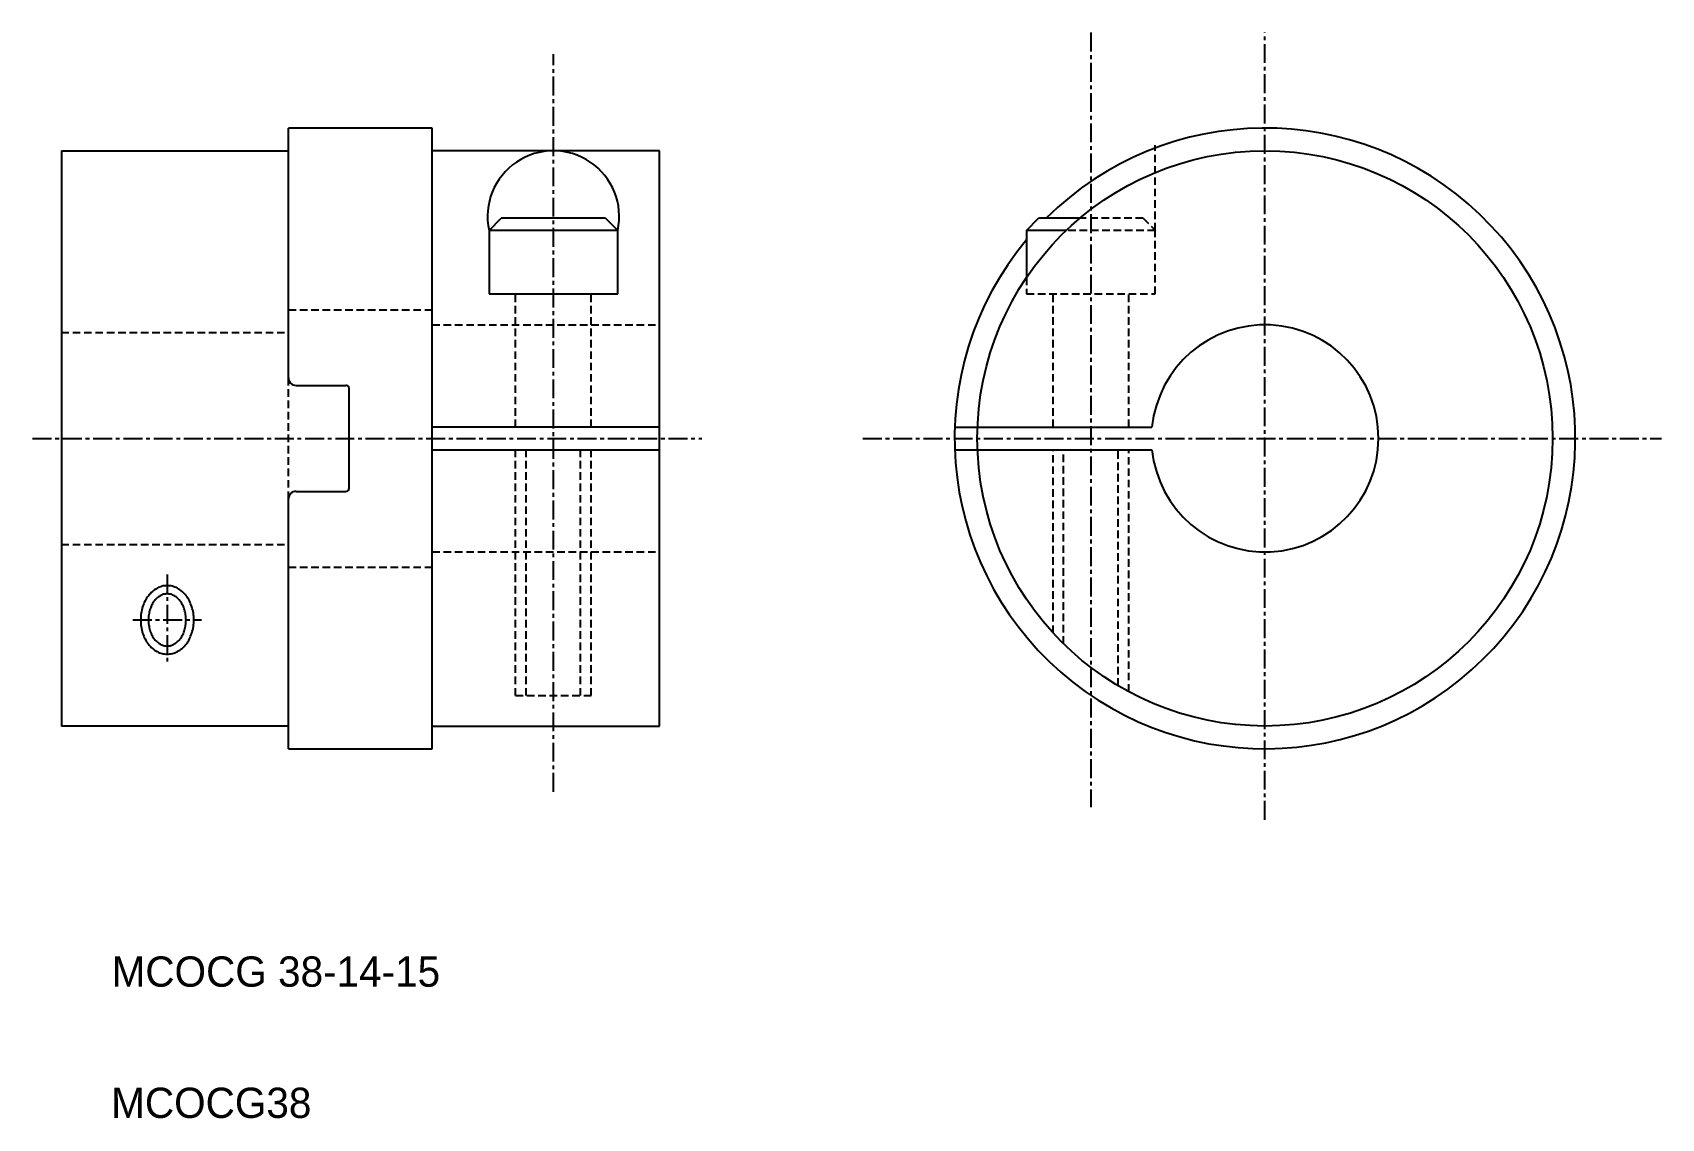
# Model space of a CAD drawing. Extents: x -1015 to -907, y 400 to 471.
import ezdxf

# ---------------------------------------------------------------- set-up
doc = ezdxf.new("R2010")
doc.units = 0
doc.linetypes.add('CENTER', pattern=[2, 1.25, -0.25, 0.25, -0.25])
doc.linetypes.add('DASHED', pattern=[0.75, 0.5, -0.25])
doc.layers.get('0').update_dxf_attribs({"linetype": 'CONTINUOUS'})
doc.layers.add('CENTER', color=1, linetype='CENTER')

msp = doc.modelspace()

# ---------------------------------------------------------------- linework, layer by layer
at = {"color": 7, "linetype": 'CONTINUOUS'}
for p, q in [((-997.79, 448.57), (-997.79, 465.07)), ((-988.29, 465.07), (-997.79, 465.07)), ((-988.29, 424.07), (-988.29, 465.07)), ((-1012.79, 463.57), (-1012.79, 425.57)), ((-1012.79, 463.57), (-997.79, 463.57)), ((-973.29, 463.57), (-988.29, 463.57)), ((-973.29, 425.57), (-973.29, 463.57)), ((-984.54, 458.31), (-983.74, 459.11)), ((-976.84, 459.11), (-983.74, 459.11)), ((-976.84, 459.11), (-976.04, 458.31)), ((-949.04, 458.31), (-948.24, 459.11)), ((-945.52, 459.11), (-948.24, 459.11)), ((-984.54, 458.31), (-984.54, 454.11)), ((-976.04, 458.31), (-984.54, 458.31)), ((-976.04, 454.11), (-976.04, 458.31)), ((-946.42, 458.31), (-949.04, 458.31)), ((-949.04, 458.31), (-949.04, 455.2)), ((-984.54, 454.11), (-976.04, 454.11)), ((-997.29, 448.07), (-993.99, 448.07)), ((-993.79, 441.27), (-993.79, 447.87)), ((-973.29, 445.32), (-988.29, 445.32)), ((-953.78, 445.32), (-940.76, 445.32)), ((-988.29, 443.82), (-973.29, 443.82)), ((-953.78, 443.82), (-940.76, 443.82)), ((-997.79, 424.07), (-997.79, 440.57)), ((-997.29, 441.07), (-993.99, 441.07)), ((-997.79, 437.57), (-997.79, 437.57)), ((-997.79, 425.57), (-1012.79, 425.57)), ((-988.29, 425.57), (-973.29, 425.57)), ((-997.79, 424.07), (-988.29, 424.07))]:
    msp.add_line(p, q, dxfattribs=at)
at = {"color": 3, "linetype": 'DASHED'}
for p, q in [((-940.54, 458.31), (-940.54, 463.93)), ((-941.34, 459.11), (-945.52, 459.11)), ((-941.34, 459.11), (-940.54, 458.31)), ((-940.54, 458.31), (-946.42, 458.31)), ((-940.54, 454.11), (-940.54, 458.31)), ((-949.04, 455.2), (-949.04, 454.11)), ((-982.79, 445.32), (-982.79, 454.11)), ((-977.79, 445.32), (-977.79, 454.11)), ((-949.04, 454.11), (-940.54, 454.11)), ((-947.29, 445.32), (-947.29, 454.11)), ((-942.29, 445.32), (-942.29, 454.11)), ((-997.79, 453.07), (-988.29, 453.07)), ((-988.29, 452.07), (-973.29, 452.07)), ((-1012.79, 451.57), (-997.79, 451.57)), ((-997.79, 440.57), (-997.79, 448.57)), ((-982.79, 427.58), (-982.79, 443.82)), ((-982.09, 427.58), (-982.09, 443.82)), ((-978.49, 427.58), (-978.49, 443.82)), ((-977.79, 427.58), (-977.79, 443.82)), ((-947.29, 431.72), (-947.29, 443.82)), ((-946.59, 431), (-946.59, 443.82)), ((-942.99, 428.23), (-942.99, 443.82)), ((-942.29, 427.84), (-942.29, 443.82)), ((-1012.79, 437.57), (-997.79, 437.57)), ((-988.29, 437.07), (-973.29, 437.07)), ((-997.79, 436.07), (-988.29, 436.07)), ((-982.79, 427.58), (-977.79, 427.58))]:
    msp.add_line(p, q, dxfattribs=at)
at = {"color": 3, "linetype": 'CONTINUOUS'}
msp.add_polyline3d([(-1005.8, 434.84, 0), (-1005.88, 434.84, 0), (-1005.97, 434.83, 0), (-1006.06, 434.82, 0), (-1006.14, 434.8, 0), (-1006.22, 434.77, 0), (-1006.31, 434.74, 0), (-1006.39, 434.71, 0), (-1006.47, 434.67, 0), (-1006.55, 434.62, 0), (-1006.63, 434.57, 0), (-1006.7, 434.52, 0), (-1006.77, 434.46, 0), (-1006.85, 434.4, 0), (-1006.91, 434.33, 0), (-1006.98, 434.25, 0), (-1007.04, 434.18, 0), (-1007.1, 434.1, 0), (-1007.16, 434.01, 0), (-1007.21, 433.93, 0), (-1007.26, 433.83, 0), (-1007.31, 433.74, 0), (-1007.35, 433.64, 0), (-1007.39, 433.55, 0), (-1007.42, 433.44, 0), (-1007.45, 433.34, 0), (-1007.48, 433.23, 0), (-1007.5, 433.13, 0), (-1007.52, 433.02, 0), (-1007.54, 432.91, 0), (-1007.55, 432.8, 0), (-1007.55, 432.69, 0), (-1007.56, 432.58, 0), (-1007.55, 432.47, 0), (-1007.55, 432.36, 0), (-1007.54, 432.25, 0), (-1007.52, 432.14, 0), (-1007.5, 432.03, 0), (-1007.48, 431.92, 0), (-1007.45, 431.82, 0), (-1007.42, 431.71, 0), (-1007.39, 431.61, 0), (-1007.35, 431.51, 0), (-1007.31, 431.41, 0), (-1007.26, 431.32, 0), (-1007.21, 431.23, 0), (-1007.16, 431.14, 0), (-1007.1, 431.06, 0), (-1007.04, 430.98, 0), (-1006.98, 430.9, 0), (-1006.91, 430.83, 0), (-1006.85, 430.76, 0), (-1006.77, 430.7, 0), (-1006.7, 430.64, 0), (-1006.63, 430.58, 0), (-1006.55, 430.53, 0), (-1006.47, 430.49, 0), (-1006.39, 430.45, 0), (-1006.31, 430.41, 0), (-1006.22, 430.38, 0), (-1006.14, 430.36, 0), (-1006.06, 430.34, 0), (-1005.97, 430.33, 0), (-1005.88, 430.32, 0), (-1005.8, 430.31, 0), (-1005.71, 430.32, 0), (-1005.62, 430.33, 0), (-1005.54, 430.34, 0), (-1005.45, 430.36, 0), (-1005.37, 430.38, 0), (-1005.29, 430.41, 0), (-1005.2, 430.45, 0), (-1005.12, 430.49, 0), (-1005.05, 430.53, 0), (-1004.97, 430.58, 0), (-1004.89, 430.64, 0), (-1004.82, 430.7, 0), (-1004.75, 430.76, 0), (-1004.68, 430.83, 0), (-1004.62, 430.9, 0), (-1004.55, 430.98, 0), (-1004.49, 431.06, 0), (-1004.44, 431.14, 0), (-1004.38, 431.23, 0), (-1004.33, 431.32, 0), (-1004.29, 431.41, 0), (-1004.25, 431.51, 0), (-1004.21, 431.61, 0), (-1004.17, 431.71, 0), (-1004.14, 431.82, 0), (-1004.11, 431.92, 0), (-1004.09, 432.03, 0), (-1004.07, 432.14, 0), (-1004.06, 432.25, 0), (-1004.05, 432.36, 0), (-1004.04, 432.47, 0), (-1004.04, 432.58, 0), (-1004.04, 432.69, 0), (-1004.05, 432.8, 0), (-1004.06, 432.91, 0), (-1004.07, 433.02, 0), (-1004.09, 433.13, 0), (-1004.11, 433.23, 0), (-1004.14, 433.34, 0), (-1004.17, 433.44, 0), (-1004.21, 433.55, 0), (-1004.25, 433.64, 0), (-1004.29, 433.74, 0), (-1004.33, 433.83, 0), (-1004.38, 433.93, 0), (-1004.44, 434.01, 0), (-1004.49, 434.1, 0), (-1004.55, 434.18, 0), (-1004.62, 434.25, 0), (-1004.68, 434.33, 0), (-1004.75, 434.4, 0), (-1004.82, 434.46, 0), (-1004.89, 434.52, 0), (-1004.97, 434.57, 0), (-1005.05, 434.62, 0), (-1005.12, 434.67, 0), (-1005.2, 434.71, 0), (-1005.29, 434.74, 0), (-1005.37, 434.77, 0), (-1005.45, 434.8, 0), (-1005.54, 434.82, 0), (-1005.62, 434.83, 0), (-1005.71, 434.84, 0), (-1005.8, 434.84, 0)], dxfattribs=at)
at = {"color": 7, "linetype": 'CONTINUOUS'}
msp.add_polyline3d([(-1005.8, 434.3, 0), (-1005.86, 434.3, 0), (-1005.92, 434.29, 0), (-1005.98, 434.28, 0), (-1006.04, 434.27, 0), (-1006.1, 434.25, 0), (-1006.16, 434.22, 0), (-1006.22, 434.2, 0), (-1006.27, 434.17, 0), (-1006.33, 434.13, 0), (-1006.38, 434.1, 0), (-1006.44, 434.05, 0), (-1006.49, 434.01, 0), (-1006.54, 433.96, 0), (-1006.59, 433.91, 0), (-1006.63, 433.85, 0), (-1006.68, 433.79, 0), (-1006.72, 433.73, 0), (-1006.76, 433.67, 0), (-1006.8, 433.6, 0), (-1006.83, 433.53, 0), (-1006.86, 433.46, 0), (-1006.89, 433.39, 0), (-1006.92, 433.31, 0), (-1006.95, 433.24, 0), (-1006.97, 433.16, 0), (-1006.99, 433.08, 0), (-1007, 433, 0), (-1007.02, 432.91, 0), (-1007.03, 432.83, 0), (-1007.03, 432.75, 0), (-1007.04, 432.66, 0), (-1007.04, 432.58, 0), (-1007.04, 432.49, 0), (-1007.03, 432.41, 0), (-1007.03, 432.33, 0), (-1007.02, 432.24, 0), (-1007, 432.16, 0), (-1006.99, 432.08, 0), (-1006.97, 432, 0), (-1006.95, 431.92, 0), (-1006.92, 431.84, 0), (-1006.89, 431.77, 0), (-1006.86, 431.69, 0), (-1006.83, 431.62, 0), (-1006.8, 431.55, 0), (-1006.76, 431.49, 0), (-1006.72, 431.42, 0), (-1006.68, 431.36, 0), (-1006.63, 431.3, 0), (-1006.59, 431.25, 0), (-1006.54, 431.2, 0), (-1006.49, 431.15, 0), (-1006.44, 431.1, 0), (-1006.38, 431.06, 0), (-1006.33, 431.02, 0), (-1006.27, 430.99, 0), (-1006.22, 430.96, 0), (-1006.16, 430.93, 0), (-1006.1, 430.91, 0), (-1006.04, 430.89, 0), (-1005.98, 430.87, 0), (-1005.92, 430.86, 0), (-1005.86, 430.86, 0), (-1005.8, 430.86, 0), (-1005.74, 430.86, 0), (-1005.68, 430.86, 0), (-1005.61, 430.87, 0), (-1005.55, 430.89, 0), (-1005.5, 430.91, 0), (-1005.44, 430.93, 0), (-1005.38, 430.96, 0), (-1005.32, 430.99, 0), (-1005.27, 431.02, 0), (-1005.21, 431.06, 0), (-1005.16, 431.1, 0), (-1005.11, 431.15, 0), (-1005.06, 431.2, 0), (-1005.01, 431.25, 0), (-1004.96, 431.3, 0), (-1004.92, 431.36, 0), (-1004.88, 431.42, 0), (-1004.84, 431.49, 0), (-1004.8, 431.55, 0), (-1004.76, 431.62, 0), (-1004.73, 431.69, 0), (-1004.7, 431.77, 0), (-1004.67, 431.84, 0), (-1004.65, 431.92, 0), (-1004.63, 432, 0), (-1004.61, 432.08, 0), (-1004.59, 432.16, 0), (-1004.58, 432.24, 0), (-1004.57, 432.33, 0), (-1004.56, 432.41, 0), (-1004.56, 432.49, 0), (-1004.55, 432.58, 0), (-1004.56, 432.66, 0), (-1004.56, 432.75, 0), (-1004.57, 432.83, 0), (-1004.58, 432.91, 0), (-1004.59, 433, 0), (-1004.61, 433.08, 0), (-1004.63, 433.16, 0), (-1004.65, 433.24, 0), (-1004.67, 433.31, 0), (-1004.7, 433.39, 0), (-1004.73, 433.46, 0), (-1004.76, 433.53, 0), (-1004.8, 433.6, 0), (-1004.84, 433.67, 0), (-1004.88, 433.73, 0), (-1004.92, 433.79, 0), (-1004.96, 433.85, 0), (-1005.01, 433.91, 0), (-1005.06, 433.96, 0), (-1005.11, 434.01, 0), (-1005.16, 434.05, 0), (-1005.21, 434.1, 0), (-1005.27, 434.13, 0), (-1005.32, 434.17, 0), (-1005.38, 434.2, 0), (-1005.44, 434.22, 0), (-1005.5, 434.25, 0), (-1005.55, 434.27, 0), (-1005.61, 434.28, 0), (-1005.68, 434.29, 0), (-1005.74, 434.3, 0), (-1005.8, 434.3, 0)], dxfattribs=at)
msp.add_circle((-933.29, 444.57), 19, dxfattribs=at)
for centre, radius, start, end in [((-933.29, 444.57), 20.5, 140.2008, 134.8197), ((-980.29, 459.22), 4.35, 347.8885, 192.1115), ((-933.29, 444.57), 7.5, 185.7392, 174.2608), ((-997.29, 448.57), 0.5, 180, 270), ((-993.99, 447.87), 0.2, 0, 90), ((-993.99, 441.27), 0.2, 270, 0), ((-997.29, 440.57), 0.5, 90, 180)]:
    msp.add_arc(centre, radius, start, end, dxfattribs=at)
at = {"layer": 'CENTER', "color": 1, "linetype": 'CENTER'}
for p, q in [((-944.79, 471.38), (-944.79, 420.22)), ((-933.29, 419.37), (-933.29, 471.38)), ((-980.29, 421.22), (-980.29, 469.96)), ((-1014.69, 444.57), (-970.49, 444.57)), ((-959.85, 444.57), (-907.1, 444.57)), ((-1005.79, 435.58), (-1005.79, 429.58)), ((-1008.06, 432.58), (-1003.53, 432.58))]:
    msp.add_line(p, q, dxfattribs=at)

# ---------------------------------------------------------------- texts
at = {"color": 7, "linetype": 'CONTINUOUS'}
for s, p in [('MCOCG 38-14-15', (-1009.47, 408.35)), ('MCOCG38', (-1009.5, 399.68))]:
    msp.add_text(s, height=2, dxfattribs=at).set_placement(p)

doc.saveas('drawing.dxf')
